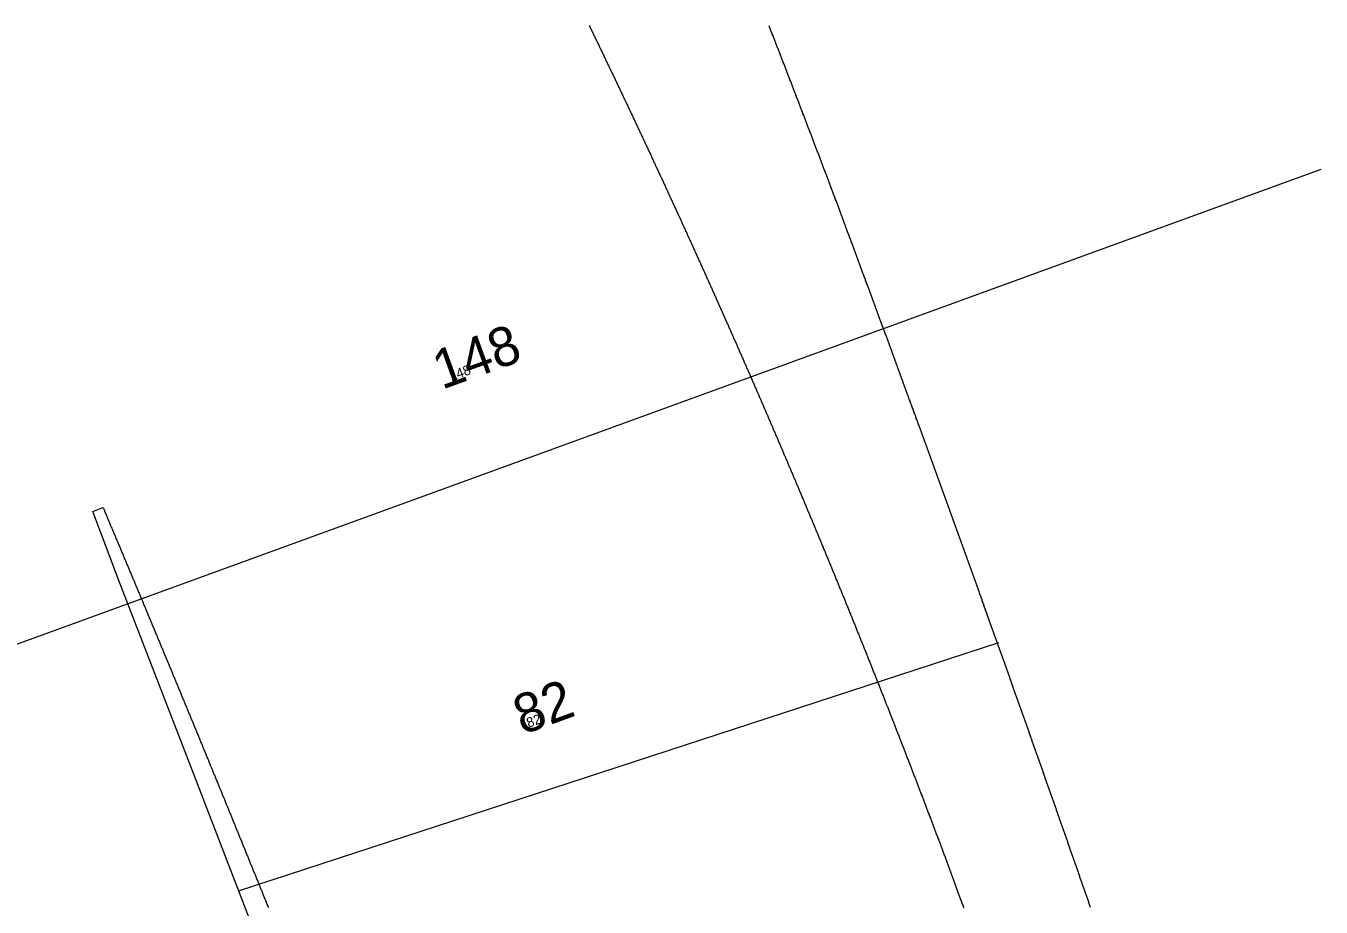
# Model space of a CAD drawing. Extents: x 174934 to 192674, y 648863 to 672607.
# Drawn here: x 180107 to 180239.2, y 661252.5 to 661342.4 of the extents above; entities that cross this region are included whole.
import ezdxf

# ---------------------------------------------------------------- set-up
doc = ezdxf.new("R2010")
doc.units = 0
for name, color, linetype, lineweight in [('dim', 255, 'Continuous', 0), ('pbitul', 14, 'Continuous', 0), ('pgesher', 7, 'Continuous', 0)]:
    doc.layers.add(name, color=color, linetype=linetype, lineweight=lineweight)
doc.layers.add('HEB_ENTITY', color=3, linetype='Continuous')
doc.styles.get("Standard").update_dxf_attribs({"font": 'HEBTXT'})

# ---------------------------------------------------------------- blocks, each defined once
blk = doc.blocks.new('dim', base_point=(179928.9, 662854.99))
at = {"layer": 'dim', "linetype": 'ByBlock'}
blk.add_attdef('NUMBER', (179928.9, 662854.99), '', height=20, dxfattribs=at)
blk = doc.blocks.new('HEB_ENTITY', base_point=(181159.32, 660193.8))
at = {"layer": 'HEB_ENTITY', "linetype": 'ByBlock'}
blk.add_attdef('VAL', (181159.32, 660193.8), '', height=1, dxfattribs=at)
at = {"layer": 'HEB_ENTITY', "linetype": 'ByBlock', "flags": 1}
for tag in ['WIDTH', 'TAG', 'XBASE', 'YBASE', 'PROMPT', 'HEIGHT', 'BLKNAME', 'BLKNUM']:
    blk.add_attdef(tag, (181159.32, 660193.8), '', height=1, dxfattribs=at)

msp = doc.modelspace()

# ---------------------------------------------------------------- linework, layer by layer
at = {"layer": 'dim', "flags": 128}
msp.add_lwpolyline([(180100.38, 661277.27), (180239.16, 661327.78)], dxfattribs=at)
at = {"layer": 'dim', "linetype": 'ByBlock', "flags": 128}
msp.add_lwpolyline([(180128.64, 661254.12), (180206.28, 661279.47)], dxfattribs=at)
at = {"layer": 'pbitul', "flags": 128}
msp.add_lwpolyline([(180132.11, 661245.17), (180123.78, 661266.81), (180116.45, 661285.81), (180113.78, 661292.85), (180114.82, 661293.26), (180114.86, 661293.17), (180114.9, 661293.08), (180114.93, 661292.99), (180114.97, 661292.9), (180115.01, 661292.8), (180115.05, 661292.71), (180115.09, 661292.62), (180115.13, 661292.53), (180115.17, 661292.43), (180115.21, 661292.34), (180115.24, 661292.25), (180115.28, 661292.16), (180115.32, 661292.07), (180115.36, 661291.97), (180115.4, 661291.88), (180115.44, 661291.79), (180115.48, 661291.7), (180115.52, 661291.61), (180115.56, 661291.51), (180115.59, 661291.42), (180115.63, 661291.33), (180115.67, 661291.24), (180115.71, 661291.14), (180115.75, 661291.05), (180115.79, 661290.96), (180115.83, 661290.87), (180115.87, 661290.78), (180115.91, 661290.68), (180115.94, 661290.59), (180115.98, 661290.5), (180116.02, 661290.41), (180116.06, 661290.32), (180116.1, 661290.22), (180116.14, 661290.13), (180116.18, 661290.04), (180116.22, 661289.95), (180116.25, 661289.85), (180116.29, 661289.76), (180116.33, 661289.67), (180116.37, 661289.58), (180116.41, 661289.49), (180116.45, 661289.39), (180116.49, 661289.3), (180116.53, 661289.21), (180116.56, 661289.12), (180116.6, 661289.02), (180116.64, 661288.93), (180116.68, 661288.84), (180116.72, 661288.75), (180116.76, 661288.66), (180116.8, 661288.56), (180116.84, 661288.47), (180116.87, 661288.38), (180116.91, 661288.29), (180116.95, 661288.2), (180116.99, 661288.1), (180117.03, 661288.01), (180117.07, 661287.92), (180117.11, 661287.83), (180117.15, 661287.73), (180117.18, 661287.64), (180117.22, 661287.55), (180117.26, 661287.46), (180117.3, 661287.37), (180117.34, 661287.27), (180117.38, 661287.18), (180117.42, 661287.09), (180117.45, 661287), (180117.49, 661286.9), (180117.53, 661286.81), (180117.57, 661286.72), (180117.61, 661286.63), (180117.65, 661286.54), (180117.69, 661286.44), (180117.73, 661286.35), (180117.76, 661286.26), (180117.8, 661286.17), (180117.84, 661286.07), (180117.88, 661285.98), (180117.92, 661285.89), (180117.96, 661285.8), (180118, 661285.71), (180118.03, 661285.61), (180118.07, 661285.52), (180118.11, 661285.43), (180118.15, 661285.34), (180118.19, 661285.24), (180118.23, 661285.15), (180118.27, 661285.06), (180118.3, 661284.97), (180118.34, 661284.87), (180118.38, 661284.78), (180118.42, 661284.69), (180118.46, 661284.6), (180118.5, 661284.51), (180118.54, 661284.41), (180118.57, 661284.32), (180118.61, 661284.23), (180118.65, 661284.14), (180118.69, 661284.04), (180118.73, 661283.95), (180118.77, 661283.86), (180118.81, 661283.77), (180118.84, 661283.68), (180118.88, 661283.58), (180118.92, 661283.49), (180118.96, 661283.4), (180119, 661283.31), (180119.04, 661283.21), (180119.08, 661283.12), (180119.11, 661283.03), (180119.15, 661282.94), (180119.19, 661282.85), (180119.23, 661282.75), (180119.27, 661282.66), (180119.31, 661282.57), (180119.35, 661282.48), (180119.38, 661282.38), (180119.42, 661282.29), (180119.46, 661282.2), (180119.5, 661282.11), (180119.54, 661282.01), (180119.58, 661281.92), (180119.62, 661281.83), (180119.65, 661281.74), (180119.69, 661281.65), (180119.73, 661281.55), (180119.77, 661281.46), (180119.81, 661281.37), (180119.85, 661281.28), (180119.88, 661281.18), (180119.92, 661281.09), (180119.96, 661281), (180120, 661280.91), (180120.04, 661280.81), (180120.08, 661280.72), (180120.12, 661280.63), (180120.15, 661280.54), (180120.19, 661280.45), (180120.23, 661280.35), (180120.27, 661280.26), (180120.31, 661280.17), (180120.35, 661280.08), (180120.38, 661279.98), (180120.42, 661279.89), (180120.46, 661279.8), (180120.5, 661279.71), (180120.54, 661279.61), (180120.58, 661279.52), (180120.62, 661279.43), (180120.65, 661279.34), (180120.69, 661279.25), (180120.73, 661279.15), (180120.77, 661279.06), (180120.81, 661278.97), (180120.85, 661278.88), (180120.88, 661278.78), (180120.92, 661278.69), (180120.96, 661278.6), (180121, 661278.51), (180121.04, 661278.41), (180121.08, 661278.32), (180121.11, 661278.23), (180121.15, 661278.14), (180121.19, 661278.04), (180121.23, 661277.95), (180121.27, 661277.86), (180121.31, 661277.77), (180121.34, 661277.68), (180121.38, 661277.58), (180121.42, 661277.49), (180121.46, 661277.4), (180121.5, 661277.31), (180121.54, 661277.21), (180121.57, 661277.12), (180121.61, 661277.03), (180121.65, 661276.94), (180121.69, 661276.84), (180121.73, 661276.75), (180121.77, 661276.66), (180121.8, 661276.57), (180121.84, 661276.47), (180121.88, 661276.38), (180121.92, 661276.29), (180121.96, 661276.2), (180122, 661276.11), (180122.03, 661276.01), (180122.07, 661275.92), (180122.11, 661275.83), (180122.15, 661275.74), (180122.19, 661275.64), (180122.23, 661275.55), (180122.26, 661275.46), (180122.3, 661275.37), (180122.34, 661275.27), (180122.38, 661275.18), (180122.42, 661275.09), (180122.46, 661275), (180122.49, 661274.9), (180122.53, 661274.81), (180122.57, 661274.72), (180122.61, 661274.63), (180122.65, 661274.53), (180122.69, 661274.44), (180122.72, 661274.35), (180122.76, 661274.26), (180122.8, 661274.17), (180122.84, 661274.07), (180122.88, 661273.98), (180122.91, 661273.89), (180122.95, 661273.8), (180122.99, 661273.7), (180123.03, 661273.61), (180123.07, 661273.52), (180123.11, 661273.43), (180123.14, 661273.33), (180123.18, 661273.24), (180123.22, 661273.15), (180123.26, 661273.06), (180123.3, 661272.96), (180123.33, 661272.87), (180123.37, 661272.78), (180123.41, 661272.69), (180123.45, 661272.59), (180123.49, 661272.5), (180123.53, 661272.41), (180123.56, 661272.32), (180123.6, 661272.22), (180123.64, 661272.13), (180123.68, 661272.04), (180123.72, 661271.95), (180123.75, 661271.85), (180123.79, 661271.76), (180123.83, 661271.67), (180123.87, 661271.58), (180123.91, 661271.48), (180123.95, 661271.39), (180123.98, 661271.3), (180124.02, 661271.21), (180124.06, 661271.12), (180124.1, 661271.02), (180124.14, 661270.93), (180124.17, 661270.84), (180124.21, 661270.75), (180124.25, 661270.65), (180124.29, 661270.56), (180124.33, 661270.47), (180124.36, 661270.38), (180124.4, 661270.28), (180124.44, 661270.19), (180124.48, 661270.1), (180124.52, 661270.01), (180124.56, 661269.91), (180124.59, 661269.82), (180124.63, 661269.73), (180124.67, 661269.64), (180124.71, 661269.54), (180124.75, 661269.45), (180124.78, 661269.36), (180124.82, 661269.27), (180124.86, 661269.17), (180124.9, 661269.08), (180124.94, 661268.99), (180124.97, 661268.9), (180125.01, 661268.8), (180125.05, 661268.71), (180125.09, 661268.62), (180125.13, 661268.53), (180125.16, 661268.43), (180125.2, 661268.34), (180125.24, 661268.25), (180125.28, 661268.16), (180125.32, 661268.06), (180125.35, 661267.97), (180125.39, 661267.88), (180125.43, 661267.79), (180125.47, 661267.69), (180125.51, 661267.6), (180125.54, 661267.51), (180125.58, 661267.42), (180125.62, 661267.32), (180125.66, 661267.23), (180125.7, 661267.14), (180125.73, 661267.05), (180125.77, 661266.95), (180125.81, 661266.86), (180125.85, 661266.77), (180125.89, 661266.68), (180125.92, 661266.58), (180125.96, 661266.49), (180126, 661266.4), (180126.04, 661266.31), (180126.08, 661266.21), (180126.11, 661266.12), (180126.15, 661266.03), (180126.19, 661265.94), (180126.23, 661265.84), (180126.27, 661265.75), (180126.3, 661265.66), (180126.34, 661265.57), (180126.38, 661265.47), (180126.42, 661265.38), (180126.46, 661265.29), (180126.49, 661265.2), (180126.53, 661265.1), (180126.57, 661265.01), (180126.61, 661264.92), (180126.65, 661264.83), (180126.68, 661264.73), (180126.72, 661264.64), (180126.76, 661264.55), (180126.8, 661264.46), (180126.84, 661264.36), (180126.87, 661264.27), (180126.91, 661264.18), (180126.95, 661264.09), (180126.99, 661263.99), (180127.02, 661263.9), (180127.06, 661263.81), (180127.1, 661263.72), (180127.14, 661263.62), (180127.18, 661263.53), (180127.21, 661263.44), (180127.25, 661263.35), (180127.29, 661263.25), (180127.33, 661263.16), (180127.37, 661263.07), (180127.4, 661262.98), (180127.44, 661262.88), (180127.48, 661262.79), (180127.52, 661262.7), (180127.55, 661262.6), (180127.59, 661262.51), (180127.63, 661262.42), (180127.67, 661262.33), (180127.71, 661262.23), (180127.74, 661262.14), (180127.78, 661262.05), (180127.82, 661261.96), (180127.86, 661261.86), (180127.9, 661261.77), (180127.93, 661261.68), (180127.97, 661261.59), (180128.01, 661261.49), (180128.05, 661261.4), (180128.08, 661261.31), (180128.12, 661261.22), (180128.16, 661261.12), (180128.2, 661261.03), (180128.24, 661260.94), (180128.27, 661260.85), (180128.31, 661260.75), (180128.35, 661260.66), (180128.39, 661260.57), (180128.42, 661260.48), (180128.46, 661260.38), (180128.5, 661260.29), (180128.54, 661260.2), (180128.58, 661260.11), (180128.61, 661260.01), (180128.65, 661259.92), (180128.69, 661259.83), (180128.73, 661259.73), (180128.76, 661259.64), (180128.8, 661259.55), (180128.84, 661259.46), (180128.88, 661259.36), (180128.92, 661259.27), (180128.95, 661259.18), (180128.99, 661259.09), (180129.03, 661258.99), (180129.07, 661258.9), (180129.1, 661258.81), (180129.14, 661258.72), (180129.18, 661258.62), (180129.22, 661258.53), (180129.25, 661258.44), (180129.29, 661258.35), (180129.33, 661258.25), (180129.37, 661258.16), (180129.41, 661258.07), (180129.44, 661257.98), (180129.48, 661257.88), (180129.52, 661257.79), (180129.56, 661257.7), (180129.59, 661257.6), (180129.63, 661257.51), (180129.67, 661257.42), (180129.71, 661257.33), (180129.74, 661257.23), (180129.78, 661257.14), (180129.82, 661257.05), (180129.86, 661256.96), (180129.89, 661256.86), (180129.93, 661256.77), (180129.97, 661256.68), (180130.01, 661256.59), (180130.05, 661256.49), (180130.08, 661256.4), (180130.12, 661256.31), (180130.16, 661256.21), (180130.2, 661256.12), (180130.23, 661256.03), (180130.27, 661255.94), (180130.31, 661255.84), (180130.35, 661255.75), (180130.38, 661255.66), (180130.42, 661255.57), (180130.46, 661255.47), (180130.5, 661255.38), (180130.53, 661255.29), (180130.57, 661255.2), (180130.61, 661255.1), (180130.65, 661255.01), (180130.68, 661254.92), (180130.72, 661254.83), (180130.76, 661254.73), (180130.8, 661254.64), (180130.84, 661254.55), (180130.87, 661254.45), (180130.91, 661254.36), (180130.95, 661254.27), (180130.99, 661254.18), (180131.02, 661254.08), (180131.06, 661253.99), (180131.1, 661253.9), (180131.14, 661253.81), (180131.17, 661253.71), (180131.21, 661253.62), (180131.25, 661253.53), (180131.29, 661253.43), (180131.32, 661253.34), (180131.36, 661253.25), (180131.4, 661253.16), (180131.44, 661253.06), (180131.47, 661252.97), (180131.51, 661252.88), (180131.55, 661252.79), (180131.59, 661252.69), (180131.62, 661252.6), (180131.66, 661252.51), (180131.7, 661252.42)], dxfattribs=at)
at = {"layer": 'pgesher', "flags": 128}
for points in [[(180164.46, 661342.42), (180164.51, 661342.33), (180164.55, 661342.23), (180164.59, 661342.14), (180164.64, 661342.05), (180164.68, 661341.96), (180164.72, 661341.87), (180164.77, 661341.78), (180164.81, 661341.69), (180164.85, 661341.6), (180164.9, 661341.51), (180164.94, 661341.42), (180164.98, 661341.33), (180165.03, 661341.24), (180165.07, 661341.15), (180165.12, 661341.06), (180165.16, 661340.97), (180165.2, 661340.88), (180165.25, 661340.79), (180165.29, 661340.7), (180165.33, 661340.61), (180165.38, 661340.52), (180165.42, 661340.43), (180165.46, 661340.34), (180165.51, 661340.25), (180165.55, 661340.16), (180165.59, 661340.07), (180165.64, 661339.98), (180165.68, 661339.89), (180165.72, 661339.8), (180165.77, 661339.71), (180165.81, 661339.62), (180165.85, 661339.53), (180165.9, 661339.44), (180165.94, 661339.35), (180165.98, 661339.26), (180166.03, 661339.17), (180166.07, 661339.08), (180166.11, 661338.99), (180166.15, 661338.9), (180166.2, 661338.81), (180166.24, 661338.72), (180166.28, 661338.63), (180166.33, 661338.54), (180166.37, 661338.45), (180166.41, 661338.36), (180166.46, 661338.27), (180166.5, 661338.18), (180166.54, 661338.09), (180166.59, 661338), (180166.63, 661337.91), (180166.67, 661337.82), (180166.72, 661337.73), (180166.76, 661337.64), (180166.8, 661337.55), (180166.84, 661337.46), (180166.89, 661337.37), (180166.93, 661337.28), (180166.97, 661337.19), (180167.02, 661337.1), (180167.06, 661337.01), (180167.1, 661336.92), (180167.15, 661336.83), (180167.19, 661336.74), (180167.23, 661336.65), (180167.28, 661336.55), (180167.32, 661336.46), (180167.36, 661336.37), (180167.4, 661336.28), (180167.45, 661336.19), (180167.49, 661336.1), (180167.53, 661336.01), (180167.58, 661335.92), (180167.62, 661335.83), (180167.66, 661335.74), (180167.7, 661335.65), (180167.75, 661335.56), (180167.79, 661335.47), (180167.83, 661335.38), (180167.88, 661335.29), (180167.92, 661335.2), (180167.96, 661335.11), (180168, 661335.02), (180168.05, 661334.93), (180168.09, 661334.84), (180168.13, 661334.75), (180168.18, 661334.66), (180168.22, 661334.57), (180168.26, 661334.48), (180168.3, 661334.39), (180168.35, 661334.3), (180168.39, 661334.21), (180168.43, 661334.12), (180168.47, 661334.02), (180168.52, 661333.93), (180168.56, 661333.84), (180168.6, 661333.75), (180168.65, 661333.66), (180168.69, 661333.57), (180168.73, 661333.48), (180168.77, 661333.39), (180168.82, 661333.3), (180168.86, 661333.21), (180168.9, 661333.12), (180168.94, 661333.03), (180168.99, 661332.94), (180169.03, 661332.85), (180169.07, 661332.76), (180169.11, 661332.67), (180169.16, 661332.58), (180169.2, 661332.49), (180169.24, 661332.4), (180169.28, 661332.31), (180169.33, 661332.22), (180169.37, 661332.13), (180169.41, 661332.03), (180169.45, 661331.94), (180169.5, 661331.85), (180169.54, 661331.76), (180169.58, 661331.67), (180169.62, 661331.58), (180169.67, 661331.49), (180169.71, 661331.4), (180169.75, 661331.31), (180169.79, 661331.22), (180169.84, 661331.13), (180169.88, 661331.04), (180169.92, 661330.95), (180169.96, 661330.86), (180170.01, 661330.77), (180170.05, 661330.68), (180170.09, 661330.59), (180170.13, 661330.5), (180170.18, 661330.4), (180170.22, 661330.31), (180170.26, 661330.22), (180170.3, 661330.13), (180170.35, 661330.04), (180170.39, 661329.95), (180170.43, 661329.86), (180170.47, 661329.77), (180170.51, 661329.68), (180170.56, 661329.59), (180170.6, 661329.5), (180170.64, 661329.41), (180170.68, 661329.32), (180170.73, 661329.23), (180170.77, 661329.14), (180170.81, 661329.05), (180170.85, 661328.95), (180170.89, 661328.86), (180170.94, 661328.77), (180170.98, 661328.68), (180171.02, 661328.59), (180171.06, 661328.5), (180171.11, 661328.41), (180171.15, 661328.32), (180171.19, 661328.23), (180171.23, 661328.14), (180171.27, 661328.05), (180171.32, 661327.96), (180171.36, 661327.87), (180171.4, 661327.78), (180171.44, 661327.69), (180171.48, 661327.59), (180171.53, 661327.5), (180171.57, 661327.41), (180171.61, 661327.32), (180171.65, 661327.23), (180171.7, 661327.14), (180171.74, 661327.05), (180171.78, 661326.96), (180171.82, 661326.87), (180171.86, 661326.78), (180171.91, 661326.69), (180171.95, 661326.6), (180171.99, 661326.51), (180172.03, 661326.41), (180172.07, 661326.32), (180172.11, 661326.23), (180172.16, 661326.14), (180172.2, 661326.05), (180172.24, 661325.96), (180172.28, 661325.87), (180172.32, 661325.78), (180172.37, 661325.69), (180172.41, 661325.6), (180172.45, 661325.51), (180172.49, 661325.42), (180172.53, 661325.33), (180172.58, 661325.23), (180172.62, 661325.14), (180172.66, 661325.05), (180172.7, 661324.96), (180172.74, 661324.87), (180172.78, 661324.78), (180172.83, 661324.69), (180172.87, 661324.6), (180172.91, 661324.51), (180172.95, 661324.42), (180172.99, 661324.33), (180173.04, 661324.24), (180173.08, 661324.14), (180173.12, 661324.05), (180173.16, 661323.96), (180173.2, 661323.87), (180173.24, 661323.78), (180173.29, 661323.69), (180173.33, 661323.6), (180173.37, 661323.51), (180173.41, 661323.42), (180173.45, 661323.33), (180173.49, 661323.24), (180173.54, 661323.14), (180173.58, 661323.05), (180173.62, 661322.96), (180173.66, 661322.87), (180173.7, 661322.78), (180173.74, 661322.69), (180173.79, 661322.6), (180173.83, 661322.51), (180173.87, 661322.42), (180173.91, 661322.33), (180173.95, 661322.23), (180173.99, 661322.14), (180174.03, 661322.05), (180174.08, 661321.96), (180174.12, 661321.87), (180174.16, 661321.78), (180174.2, 661321.69), (180174.24, 661321.6), (180174.28, 661321.51), (180174.32, 661321.42), (180174.37, 661321.33), (180174.41, 661321.23), (180174.45, 661321.14), (180174.49, 661321.05), (180174.53, 661320.96), (180174.57, 661320.87), (180174.61, 661320.78), (180174.66, 661320.69), (180174.7, 661320.6), (180174.74, 661320.51), (180174.78, 661320.41), (180174.82, 661320.32), (180174.86, 661320.23), (180174.9, 661320.14), (180174.95, 661320.05), (180174.99, 661319.96), (180175.03, 661319.87), (180175.07, 661319.78), (180175.11, 661319.69), (180175.15, 661319.6), (180175.19, 661319.5), (180175.23, 661319.41), (180175.28, 661319.32), (180175.32, 661319.23), (180175.36, 661319.14), (180175.4, 661319.05), (180175.44, 661318.96), (180175.48, 661318.87), (180175.52, 661318.78), (180175.56, 661318.68), (180175.61, 661318.59), (180175.65, 661318.5), (180175.69, 661318.41), (180175.73, 661318.32), (180175.77, 661318.23), (180175.81, 661318.14), (180175.85, 661318.05), (180175.89, 661317.95), (180175.93, 661317.86), (180175.98, 661317.77), (180176.02, 661317.68), (180176.06, 661317.59), (180176.1, 661317.5), (180176.14, 661317.41), (180176.18, 661317.32), (180176.22, 661317.23), (180176.26, 661317.13), (180176.3, 661317.04), (180176.35, 661316.95), (180176.39, 661316.86), (180176.43, 661316.77), (180176.47, 661316.68), (180176.51, 661316.59), (180176.55, 661316.5), (180176.59, 661316.4), (180176.63, 661316.31), (180176.67, 661316.22), (180176.71, 661316.13), (180176.75, 661316.04), (180176.8, 661315.95), (180176.84, 661315.86), (180176.88, 661315.77), (180176.92, 661315.67), (180176.96, 661315.58), (180177, 661315.49), (180177.04, 661315.4), (180177.08, 661315.31), (180177.12, 661315.22), (180177.16, 661315.13), (180177.2, 661315.04), (180177.24, 661314.94), (180177.29, 661314.85), (180177.33, 661314.76), (180177.37, 661314.67), (180177.41, 661314.58), (180177.45, 661314.49), (180177.49, 661314.4), (180177.53, 661314.31), (180177.57, 661314.21), (180177.61, 661314.12), (180177.65, 661314.03), (180177.69, 661313.94), (180177.73, 661313.85), (180177.77, 661313.76), (180177.82, 661313.67), (180177.86, 661313.57), (180177.9, 661313.48), (180177.94, 661313.39), (180177.98, 661313.3), (180178.02, 661313.21), (180178.06, 661313.12), (180178.1, 661313.03), (180178.14, 661312.93), (180178.18, 661312.84), (180178.22, 661312.75), (180178.26, 661312.66), (180178.3, 661312.57), (180178.34, 661312.48), (180178.38, 661312.39), (180178.42, 661312.3), (180178.46, 661312.2), (180178.51, 661312.11), (180178.55, 661312.02), (180178.59, 661311.93), (180178.63, 661311.84), (180178.67, 661311.75), (180178.71, 661311.66), (180178.75, 661311.56), (180178.79, 661311.47), (180178.83, 661311.38), (180178.87, 661311.29), (180178.91, 661311.2), (180178.95, 661311.11), (180178.99, 661311.01), (180179.03, 661310.92), (180179.07, 661310.83), (180179.11, 661310.74), (180179.15, 661310.65), (180179.19, 661310.56), (180179.23, 661310.47), (180179.27, 661310.37), (180179.31, 661310.28), (180179.35, 661310.19), (180179.39, 661310.1), (180179.44, 661310.01), (180179.48, 661309.92), (180179.52, 661309.83), (180179.56, 661309.73), (180179.6, 661309.64), (180179.64, 661309.55), (180179.68, 661309.46), (180179.72, 661309.37), (180179.76, 661309.28), (180179.8, 661309.18), (180179.84, 661309.09), (180179.88, 661309), (180179.92, 661308.91), (180179.96, 661308.82), (180180, 661308.73), (180180.04, 661308.64), (180180.08, 661308.54), (180180.12, 661308.45), (180180.16, 661308.36), (180180.2, 661308.27), (180180.24, 661308.18), (180180.28, 661308.09), (180180.32, 661307.99), (180180.36, 661307.9), (180180.4, 661307.81), (180180.44, 661307.72), (180180.48, 661307.63), (180180.52, 661307.54), (180180.56, 661307.44), (180180.6, 661307.35), (180180.64, 661307.26), (180180.68, 661307.17), (180180.72, 661307.08), (180180.76, 661306.99), (180180.8, 661306.89), (180180.84, 661306.8), (180180.88, 661306.71), (180180.92, 661306.62), (180180.96, 661306.53), (180181, 661306.44), (180181.04, 661306.34), (180181.08, 661306.25), (180181.09, 661306.23), (180181.13, 661306.13), (180181.17, 661306.04), (180181.21, 661305.95), (180181.25, 661305.86), (180181.29, 661305.77), (180181.33, 661305.68), (180181.37, 661305.58), (180181.41, 661305.49), (180181.45, 661305.4), (180181.49, 661305.31), (180181.53, 661305.22), (180181.57, 661305.13), (180181.61, 661305.03), (180181.65, 661304.94), (180181.69, 661304.85), (180181.73, 661304.76), (180181.77, 661304.67), (180181.81, 661304.58), (180181.85, 661304.48), (180181.89, 661304.39), (180181.93, 661304.3), (180181.97, 661304.21), (180182.01, 661304.12), (180182.05, 661304.02), (180182.09, 661303.93), (180182.13, 661303.84), (180182.17, 661303.75), (180182.21, 661303.66), (180182.25, 661303.57), (180182.29, 661303.47), (180182.32, 661303.38), (180182.36, 661303.29), (180182.4, 661303.2), (180182.44, 661303.11), (180182.48, 661303.01), (180182.52, 661302.92), (180182.56, 661302.83), (180182.6, 661302.74), (180182.64, 661302.65), (180182.68, 661302.56), (180182.72, 661302.46), (180182.76, 661302.37), (180182.8, 661302.28), (180182.84, 661302.19), (180182.88, 661302.1), (180182.92, 661302), (180182.96, 661301.91), (180183, 661301.82), (180183.04, 661301.73), (180183.08, 661301.64), (180183.12, 661301.55), (180183.16, 661301.45), (180183.19, 661301.36), (180183.23, 661301.27), (180183.27, 661301.18), (180183.31, 661301.09), (180183.35, 661300.99), (180183.39, 661300.9), (180183.43, 661300.81), (180183.47, 661300.72), (180183.51, 661300.63), (180183.55, 661300.53), (180183.59, 661300.44), (180183.63, 661300.35), (180183.67, 661300.26), (180183.71, 661300.17), (180183.75, 661300.07), (180183.79, 661299.98), (180183.82, 661299.89), (180183.86, 661299.8), (180183.9, 661299.71), (180183.94, 661299.61), (180183.98, 661299.52), (180184.02, 661299.43), (180184.06, 661299.34), (180184.1, 661299.25), (180184.14, 661299.15), (180184.18, 661299.06), (180184.22, 661298.97), (180184.26, 661298.88), (180184.3, 661298.79), (180184.33, 661298.69), (180184.37, 661298.6), (180184.41, 661298.51), (180184.45, 661298.42), (180184.49, 661298.33), (180184.53, 661298.23), (180184.57, 661298.14), (180184.61, 661298.05), (180184.65, 661297.96), (180184.69, 661297.87), (180184.73, 661297.77), (180184.77, 661297.68), (180184.8, 661297.59), (180184.84, 661297.5), (180184.88, 661297.41), (180184.92, 661297.31), (180184.96, 661297.22), (180185, 661297.13), (180185.04, 661297.04), (180185.08, 661296.95), (180185.12, 661296.85), (180185.16, 661296.76), (180185.19, 661296.67), (180185.23, 661296.58), (180185.27, 661296.49), (180185.31, 661296.39), (180185.35, 661296.3), (180185.39, 661296.21), (180185.43, 661296.12), (180185.47, 661296.02), (180185.51, 661295.93), (180185.54, 661295.84), (180185.58, 661295.75), (180185.62, 661295.66), (180185.66, 661295.56), (180185.7, 661295.47), (180185.74, 661295.38), (180185.78, 661295.29), (180185.82, 661295.2), (180185.86, 661295.1), (180185.89, 661295.01), (180185.93, 661294.92), (180185.97, 661294.83), (180186.01, 661294.73), (180186.05, 661294.64), (180186.09, 661294.55), (180186.13, 661294.46), (180186.17, 661294.37), (180186.2, 661294.27), (180186.24, 661294.18), (180186.28, 661294.09), (180186.32, 661294), (180186.36, 661293.91), (180186.4, 661293.81), (180186.44, 661293.72), (180186.48, 661293.63), (180186.51, 661293.54), (180186.55, 661293.44), (180186.59, 661293.35), (180186.63, 661293.26), (180186.67, 661293.17), (180186.71, 661293.08), (180186.75, 661292.98), (180186.78, 661292.89), (180186.82, 661292.8), (180186.86, 661292.71), (180186.9, 661292.61), (180186.94, 661292.52), (180186.98, 661292.43), (180187.02, 661292.34), (180187.05, 661292.24), (180187.09, 661292.15), (180187.13, 661292.06), (180187.17, 661291.97), (180187.21, 661291.88), (180187.25, 661291.78), (180187.29, 661291.69), (180187.32, 661291.6), (180187.36, 661291.51), (180187.4, 661291.41), (180187.44, 661291.32), (180187.48, 661291.23), (180187.52, 661291.14), (180187.55, 661291.04), (180187.59, 661290.95), (180187.63, 661290.86), (180187.67, 661290.77), (180187.71, 661290.68), (180187.75, 661290.58), (180187.78, 661290.49), (180187.82, 661290.4), (180187.86, 661290.31), (180187.9, 661290.21), (180187.94, 661290.12), (180187.98, 661290.03), (180188.01, 661289.94), (180188.05, 661289.84), (180188.09, 661289.75), (180188.13, 661289.66), (180188.17, 661289.57), (180188.21, 661289.47), (180188.24, 661289.38), (180188.28, 661289.29), (180188.32, 661289.2), (180188.34, 661289.15), (180188.38, 661289.06), (180188.42, 661288.96), (180188.46, 661288.87), (180188.49, 661288.78), (180188.53, 661288.69), (180188.57, 661288.59), (180188.61, 661288.5), (180188.65, 661288.41), (180188.68, 661288.32), (180188.72, 661288.22), (180188.76, 661288.13), (180188.8, 661288.04), (180188.84, 661287.95), (180188.87, 661287.85), (180188.91, 661287.76), (180188.95, 661287.67), (180188.99, 661287.58), (180189.03, 661287.48), (180189.07, 661287.39), (180189.1, 661287.3), (180189.14, 661287.21), (180189.18, 661287.11), (180189.22, 661287.02), (180189.26, 661286.93), (180189.29, 661286.84), (180189.33, 661286.74), (180189.37, 661286.65), (180189.41, 661286.56), (180189.45, 661286.47), (180189.48, 661286.37), (180189.52, 661286.28), (180189.56, 661286.19), (180189.6, 661286.1), (180189.63, 661286), (180189.67, 661285.91), (180189.71, 661285.82), (180189.75, 661285.73), (180189.79, 661285.63), (180189.82, 661285.54), (180189.86, 661285.45), (180189.9, 661285.36), (180189.94, 661285.26), (180189.98, 661285.17), (180190.01, 661285.08), (180190.05, 661284.99), (180190.09, 661284.89), (180190.13, 661284.8), (180190.16, 661284.71), (180190.2, 661284.62), (180190.24, 661284.52), (180190.28, 661284.43), (180190.32, 661284.34), (180190.35, 661284.25), (180190.39, 661284.15), (180190.43, 661284.06), (180190.47, 661283.97), (180190.5, 661283.88), (180190.54, 661283.78), (180190.58, 661283.69), (180190.62, 661283.6), (180190.65, 661283.5), (180190.69, 661283.41), (180190.73, 661283.32), (180190.77, 661283.23), (180190.81, 661283.13), (180190.84, 661283.04), (180190.88, 661282.95), (180190.92, 661282.86), (180190.96, 661282.76), (180190.99, 661282.67), (180191.03, 661282.58), (180191.07, 661282.49), (180191.11, 661282.39), (180191.14, 661282.3), (180191.18, 661282.21), (180191.22, 661282.11), (180191.26, 661282.02), (180191.29, 661281.93), (180191.33, 661281.84), (180191.37, 661281.74), (180191.41, 661281.65), (180191.44, 661281.56), (180191.48, 661281.47), (180191.52, 661281.37), (180191.56, 661281.28), (180191.59, 661281.19), (180191.63, 661281.09), (180191.67, 661281), (180191.71, 661280.91), (180191.74, 661280.82), (180191.78, 661280.72), (180191.82, 661280.63), (180191.85, 661280.54), (180191.89, 661280.45), (180191.93, 661280.35), (180191.97, 661280.26), (180192, 661280.17), (180192.04, 661280.07), (180192.08, 661279.98), (180192.12, 661279.89), (180192.15, 661279.8), (180192.19, 661279.7), (180192.23, 661279.61), (180192.26, 661279.52), (180192.3, 661279.42), (180192.34, 661279.33), (180192.38, 661279.24), (180192.41, 661279.15), (180192.45, 661279.05), (180192.49, 661278.96), (180192.53, 661278.87), (180192.56, 661278.78), (180192.6, 661278.68), (180192.64, 661278.59), (180192.67, 661278.5), (180192.71, 661278.4), (180192.75, 661278.31), (180192.79, 661278.22), (180192.82, 661278.13), (180192.86, 661278.03), (180192.9, 661277.94), (180192.93, 661277.85), (180192.97, 661277.75), (180193.01, 661277.66), (180193.05, 661277.57), (180193.08, 661277.47), (180193.12, 661277.38), (180193.16, 661277.29), (180193.19, 661277.2), (180193.23, 661277.1), (180193.27, 661277.01), (180193.3, 661276.92), (180193.34, 661276.82), (180193.38, 661276.73), (180193.42, 661276.64), (180193.45, 661276.55), (180193.49, 661276.45), (180193.53, 661276.36), (180193.56, 661276.27), (180193.6, 661276.17), (180193.64, 661276.08), (180193.67, 661275.99), (180193.71, 661275.9), (180193.75, 661275.8), (180193.78, 661275.71), (180193.82, 661275.62), (180193.86, 661275.52), (180193.89, 661275.43), (180193.93, 661275.34), (180193.97, 661275.24), (180194.01, 661275.15), (180194.04, 661275.06), (180194.08, 661274.97), (180194.12, 661274.87), (180194.15, 661274.78), (180194.19, 661274.69), (180194.23, 661274.59), (180194.26, 661274.5), (180194.3, 661274.41), (180194.34, 661274.31), (180194.37, 661274.22), (180194.41, 661274.13), (180194.45, 661274.04), (180194.48, 661273.94), (180194.52, 661273.85), (180194.56, 661273.76), (180194.59, 661273.66), (180194.63, 661273.57), (180194.67, 661273.48), (180194.7, 661273.38), (180194.74, 661273.29), (180194.78, 661273.2), (180194.81, 661273.11), (180194.85, 661273.01), (180194.89, 661272.92), (180194.92, 661272.83), (180194.96, 661272.73), (180195, 661272.64), (180195.03, 661272.55), (180195.07, 661272.45), (180195.11, 661272.36), (180195.14, 661272.27), (180195.18, 661272.17), (180195.21, 661272.08), (180195.25, 661271.99), (180195.29, 661271.9), (180195.32, 661271.8), (180195.36, 661271.71), (180195.4, 661271.62), (180195.43, 661271.52), (180195.47, 661271.43), (180195.51, 661271.34), (180195.54, 661271.24), (180195.58, 661271.15), (180195.62, 661271.06), (180195.65, 661270.96), (180195.69, 661270.87), (180195.73, 661270.78), (180195.76, 661270.68), (180195.8, 661270.59), (180195.83, 661270.5), (180195.87, 661270.4), (180195.91, 661270.31), (180195.94, 661270.22), (180195.98, 661270.13), (180196.02, 661270.03), (180196.05, 661269.94), (180196.09, 661269.85), (180196.12, 661269.75), (180196.16, 661269.66), (180196.2, 661269.57), (180196.23, 661269.47), (180196.27, 661269.38), (180196.31, 661269.29), (180196.34, 661269.19), (180196.38, 661269.1), (180196.41, 661269.01), (180196.45, 661268.91), (180196.49, 661268.82), (180196.52, 661268.73), (180196.56, 661268.63), (180196.6, 661268.54), (180196.63, 661268.45), (180196.67, 661268.35), (180196.7, 661268.26), (180196.74, 661268.17), (180196.78, 661268.07), (180196.81, 661267.98), (180196.85, 661267.89), (180196.88, 661267.79), (180196.92, 661267.7), (180196.96, 661267.61), (180196.99, 661267.52), (180197.03, 661267.42), (180197.06, 661267.33), (180197.1, 661267.24), (180197.14, 661267.14), (180197.17, 661267.05), (180197.21, 661266.96), (180197.24, 661266.86), (180197.28, 661266.77), (180197.32, 661266.68), (180197.35, 661266.58), (180197.39, 661266.49), (180197.42, 661266.4), (180197.46, 661266.3), (180197.5, 661266.21), (180197.53, 661266.12), (180197.57, 661266.02), (180197.6, 661265.93), (180197.64, 661265.84), (180197.68, 661265.74), (180197.71, 661265.65), (180197.75, 661265.56), (180197.78, 661265.46), (180197.82, 661265.37), (180197.85, 661265.28), (180197.89, 661265.18), (180197.93, 661265.09), (180197.96, 661265), (180198, 661264.9), (180198.03, 661264.81), (180198.07, 661264.72), (180198.11, 661264.62), (180198.14, 661264.53), (180198.18, 661264.43), (180198.21, 661264.34), (180198.25, 661264.25), (180198.28, 661264.15), (180198.32, 661264.06), (180198.36, 661263.97), (180198.39, 661263.87), (180198.43, 661263.78), (180198.46, 661263.69), (180198.5, 661263.59), (180198.53, 661263.5), (180198.57, 661263.41), (180198.6, 661263.31), (180198.64, 661263.22), (180198.68, 661263.13), (180198.71, 661263.03), (180198.75, 661262.94), (180198.78, 661262.85), (180198.82, 661262.75), (180198.85, 661262.66), (180198.89, 661262.57), (180198.93, 661262.47), (180198.96, 661262.38), (180199, 661262.29), (180199.03, 661262.19), (180199.07, 661262.1), (180199.1, 661262.01), (180199.14, 661261.91), (180199.17, 661261.82), (180199.21, 661261.72), (180199.24, 661261.63), (180199.28, 661261.54), (180199.32, 661261.44), (180199.35, 661261.35), (180199.39, 661261.26), (180199.42, 661261.16), (180199.46, 661261.07), (180199.49, 661260.98), (180199.53, 661260.88), (180199.56, 661260.79), (180199.6, 661260.7), (180199.63, 661260.6), (180199.67, 661260.51), (180199.7, 661260.42), (180199.74, 661260.32), (180199.78, 661260.23), (180199.81, 661260.13), (180199.85, 661260.04), (180199.88, 661259.95), (180199.92, 661259.85), (180199.95, 661259.76), (180199.99, 661259.67), (180200.02, 661259.57), (180200.06, 661259.48), (180200.09, 661259.39), (180200.13, 661259.29), (180200.16, 661259.2), (180200.2, 661259.11), (180200.23, 661259.01), (180200.27, 661258.92), (180200.3, 661258.82), (180200.34, 661258.73), (180200.37, 661258.64), (180200.41, 661258.54), (180200.44, 661258.45), (180200.48, 661258.36), (180200.51, 661258.26), (180200.55, 661258.17), (180200.58, 661258.08), (180200.62, 661257.98), (180200.66, 661257.89), (180200.67, 661257.84), (180200.71, 661257.74), (180200.74, 661257.65), (180200.78, 661257.56), (180200.81, 661257.46), (180200.85, 661257.37), (180200.88, 661257.28), (180200.92, 661257.18), (180200.95, 661257.09), (180200.99, 661256.99), (180201.02, 661256.9), (180201.05, 661256.81), (180201.09, 661256.71), (180201.12, 661256.62), (180201.16, 661256.53), (180201.19, 661256.43), (180201.23, 661256.34), (180201.26, 661256.24), (180201.3, 661256.15), (180201.33, 661256.06), (180201.37, 661255.96), (180201.4, 661255.87), (180201.44, 661255.77), (180201.47, 661255.68), (180201.5, 661255.59), (180201.54, 661255.49), (180201.57, 661255.4), (180201.61, 661255.31), (180201.64, 661255.21), (180201.68, 661255.12), (180201.71, 661255.02), (180201.75, 661254.93), (180201.78, 661254.84), (180201.82, 661254.74), (180201.85, 661254.65), (180201.88, 661254.55), (180201.92, 661254.46), (180201.95, 661254.37), (180201.99, 661254.27), (180202.02, 661254.18), (180202.06, 661254.09), (180202.09, 661253.99), (180202.13, 661253.9), (180202.16, 661253.8), (180202.19, 661253.71), (180202.23, 661253.62), (180202.26, 661253.52), (180202.3, 661253.43), (180202.33, 661253.33), (180202.37, 661253.24), (180202.4, 661253.15), (180202.44, 661253.05), (180202.47, 661252.96), (180202.5, 661252.86), (180202.54, 661252.77), (180202.57, 661252.68), (180202.61, 661252.58), (180202.64, 661252.49), (180202.68, 661252.4)], [(180215.64, 661252.41), (180215.6, 661252.51), (180215.57, 661252.6), (180215.54, 661252.69), (180215.5, 661252.79), (180215.47, 661252.88), (180215.44, 661252.98), (180215.41, 661253.07), (180215.37, 661253.17), (180215.34, 661253.26), (180215.31, 661253.36), (180215.27, 661253.45), (180215.24, 661253.54), (180215.21, 661253.64), (180215.18, 661253.73), (180215.14, 661253.83), (180215.11, 661253.92), (180215.08, 661254.02), (180215.04, 661254.11), (180215.01, 661254.21), (180214.98, 661254.3), (180214.95, 661254.39), (180214.91, 661254.49), (180214.88, 661254.58), (180214.85, 661254.68), (180214.81, 661254.77), (180214.78, 661254.87), (180214.75, 661254.96), (180214.72, 661255.06), (180214.68, 661255.15), (180214.65, 661255.24), (180214.62, 661255.34), (180214.58, 661255.43), (180214.55, 661255.53), (180214.52, 661255.62), (180214.49, 661255.72), (180214.45, 661255.81), (180214.42, 661255.91), (180214.39, 661256), (180214.35, 661256.09), (180214.32, 661256.19), (180214.29, 661256.28), (180214.25, 661256.38), (180214.22, 661256.47), (180214.19, 661256.57), (180214.16, 661256.66), (180214.12, 661256.76), (180214.09, 661256.85), (180214.06, 661256.94), (180214.02, 661257.04), (180213.99, 661257.13), (180213.96, 661257.23), (180213.93, 661257.32), (180213.89, 661257.42), (180213.86, 661257.51), (180213.83, 661257.61), (180213.79, 661257.7), (180213.76, 661257.79), (180213.73, 661257.89), (180213.69, 661257.98), (180213.66, 661258.08), (180213.63, 661258.17), (180213.6, 661258.27), (180213.56, 661258.36), (180213.53, 661258.45), (180213.5, 661258.55), (180213.46, 661258.64), (180213.43, 661258.74), (180213.4, 661258.83), (180213.36, 661258.93), (180213.33, 661259.02), (180213.3, 661259.12), (180213.26, 661259.21), (180213.23, 661259.3), (180213.2, 661259.4), (180213.17, 661259.49), (180213.13, 661259.59), (180213.1, 661259.68), (180213.07, 661259.78), (180213.03, 661259.87), (180213, 661259.96), (180212.97, 661260.06), (180212.93, 661260.15), (180212.9, 661260.25), (180212.87, 661260.34), (180212.84, 661260.44), (180212.8, 661260.53), (180212.77, 661260.63), (180212.74, 661260.72), (180212.7, 661260.81), (180212.67, 661260.91), (180212.64, 661261), (180212.6, 661261.1), (180212.57, 661261.19), (180212.54, 661261.29), (180212.5, 661261.38), (180212.47, 661261.47), (180212.44, 661261.57), (180212.41, 661261.66), (180212.37, 661261.76), (180212.34, 661261.85), (180212.31, 661261.95), (180212.27, 661262.04), (180212.24, 661262.14), (180212.21, 661262.23), (180212.17, 661262.32), (180212.14, 661262.42), (180212.11, 661262.51), (180212.07, 661262.61), (180212.04, 661262.7), (180212.01, 661262.8), (180211.97, 661262.89), (180211.94, 661262.98), (180211.91, 661263.08), (180211.88, 661263.17), (180211.84, 661263.27), (180211.81, 661263.36), (180211.78, 661263.46), (180211.74, 661263.55), (180211.71, 661263.64), (180211.68, 661263.74), (180211.64, 661263.83), (180211.61, 661263.93), (180211.58, 661264.02), (180211.54, 661264.12), (180211.51, 661264.21), (180211.48, 661264.31), (180211.44, 661264.4), (180211.41, 661264.49), (180211.38, 661264.59), (180211.34, 661264.68), (180211.31, 661264.78), (180211.28, 661264.87), (180211.25, 661264.97), (180211.21, 661265.06), (180211.18, 661265.15), (180211.15, 661265.25), (180211.11, 661265.34), (180211.08, 661265.44), (180211.05, 661265.53), (180211.01, 661265.63), (180210.98, 661265.72), (180210.95, 661265.81), (180210.91, 661265.91), (180210.88, 661266), (180210.85, 661266.1), (180210.81, 661266.19), (180210.78, 661266.29), (180210.75, 661266.38), (180210.71, 661266.47), (180210.68, 661266.57), (180210.65, 661266.66), (180210.61, 661266.76), (180210.58, 661266.85), (180210.55, 661266.95), (180210.51, 661267.04), (180210.48, 661267.13), (180210.45, 661267.23), (180210.41, 661267.32), (180210.38, 661267.42), (180210.35, 661267.51), (180210.31, 661267.61), (180210.28, 661267.7), (180210.25, 661267.8), (180210.21, 661267.89), (180210.18, 661267.98), (180210.15, 661268.08), (180210.11, 661268.17), (180210.08, 661268.27), (180210.05, 661268.36), (180210.01, 661268.46), (180209.98, 661268.55), (180209.95, 661268.64), (180209.92, 661268.74), (180209.88, 661268.83), (180209.85, 661268.93), (180209.82, 661269.02), (180209.78, 661269.12), (180209.75, 661269.21), (180209.72, 661269.3), (180209.68, 661269.4), (180209.65, 661269.49), (180209.62, 661269.59), (180209.58, 661269.68), (180209.55, 661269.78), (180209.52, 661269.87), (180209.48, 661269.96), (180209.45, 661270.06), (180209.42, 661270.15), (180209.38, 661270.25), (180209.35, 661270.34), (180209.32, 661270.44), (180209.28, 661270.53), (180209.25, 661270.62), (180209.22, 661270.72), (180209.18, 661270.81), (180209.15, 661270.91), (180209.11, 661271), (180209.08, 661271.09), (180209.05, 661271.19), (180209.01, 661271.28), (180208.98, 661271.38), (180208.95, 661271.47), (180208.91, 661271.57), (180208.88, 661271.66), (180208.85, 661271.75), (180208.81, 661271.85), (180208.78, 661271.94), (180208.75, 661272.04), (180208.71, 661272.13), (180208.68, 661272.23), (180208.65, 661272.32), (180208.61, 661272.41), (180208.58, 661272.51), (180208.55, 661272.6), (180208.51, 661272.7), (180208.48, 661272.79), (180208.45, 661272.89), (180208.41, 661272.98), (180208.38, 661273.07), (180208.35, 661273.17), (180208.31, 661273.26), (180208.28, 661273.36), (180208.25, 661273.45), (180208.21, 661273.55), (180208.18, 661273.64), (180208.15, 661273.73), (180208.11, 661273.83), (180208.08, 661273.92), (180208.05, 661274.02), (180208.01, 661274.11), (180207.98, 661274.21), (180207.95, 661274.3), (180207.91, 661274.39), (180207.88, 661274.49), (180207.84, 661274.58), (180207.81, 661274.68), (180207.78, 661274.77), (180207.74, 661274.86), (180207.71, 661274.96), (180207.68, 661275.05), (180207.64, 661275.15), (180207.61, 661275.24), (180207.58, 661275.34), (180207.54, 661275.43), (180207.51, 661275.52), (180207.48, 661275.62), (180207.44, 661275.71), (180207.41, 661275.81), (180207.38, 661275.9), (180207.34, 661276), (180207.31, 661276.09), (180207.28, 661276.18), (180207.24, 661276.28), (180207.21, 661276.37), (180207.17, 661276.47), (180207.14, 661276.56), (180207.11, 661276.65), (180207.07, 661276.75), (180207.04, 661276.84), (180207.01, 661276.94), (180206.97, 661277.03), (180206.94, 661277.13), (180206.91, 661277.22), (180206.87, 661277.31), (180206.84, 661277.41), (180206.81, 661277.5), (180206.77, 661277.6), (180206.74, 661277.69), (180206.7, 661277.79), (180206.67, 661277.88), (180206.64, 661277.97), (180206.6, 661278.07), (180206.57, 661278.16), (180206.54, 661278.26), (180206.5, 661278.35), (180206.47, 661278.44), (180206.44, 661278.54), (180206.4, 661278.63), (180206.37, 661278.73), (180206.34, 661278.82), (180206.3, 661278.92), (180206.27, 661279.01), (180206.23, 661279.1), (180206.2, 661279.2), (180206.17, 661279.29), (180206.13, 661279.39), (180206.1, 661279.48), (180206.07, 661279.57), (180206.03, 661279.67), (180206, 661279.76), (180205.97, 661279.86), (180205.93, 661279.95), (180205.9, 661280.05), (180205.86, 661280.14), (180205.83, 661280.23), (180205.8, 661280.33), (180205.76, 661280.42), (180205.73, 661280.52), (180205.7, 661280.61), (180205.66, 661280.71), (180205.63, 661280.8), (180205.6, 661280.89), (180205.56, 661280.99), (180205.53, 661281.08), (180205.49, 661281.18), (180205.46, 661281.27), (180205.43, 661281.36), (180205.39, 661281.46), (180205.36, 661281.55), (180205.33, 661281.65), (180205.29, 661281.74), (180205.26, 661281.83), (180205.23, 661281.93), (180205.19, 661282.02), (180205.16, 661282.12), (180205.12, 661282.21), (180205.09, 661282.31), (180205.06, 661282.4), (180205.02, 661282.49), (180204.99, 661282.59), (180204.96, 661282.68), (180204.92, 661282.78), (180204.89, 661282.87), (180204.85, 661282.96), (180204.82, 661283.06), (180204.79, 661283.15), (180204.75, 661283.25), (180204.72, 661283.34), (180204.69, 661283.44), (180204.65, 661283.53), (180204.62, 661283.62), (180204.58, 661283.72), (180204.55, 661283.81), (180204.52, 661283.91), (180204.48, 661284), (180204.45, 661284.09), (180204.42, 661284.19), (180204.38, 661284.28), (180204.35, 661284.38), (180204.31, 661284.47), (180204.28, 661284.56), (180204.25, 661284.66), (180204.21, 661284.75), (180204.18, 661284.85), (180204.15, 661284.94), (180204.11, 661285.04), (180204.08, 661285.13), (180204.04, 661285.22), (180204.01, 661285.32), (180203.98, 661285.41), (180203.94, 661285.51), (180203.91, 661285.6), (180203.88, 661285.69), (180203.84, 661285.79), (180203.81, 661285.88), (180203.77, 661285.98), (180203.74, 661286.07), (180203.71, 661286.16), (180203.67, 661286.26), (180203.64, 661286.35), (180203.6, 661286.45), (180203.57, 661286.54), (180203.54, 661286.64), (180203.5, 661286.73), (180203.47, 661286.82), (180203.44, 661286.92), (180203.4, 661287.01), (180203.37, 661287.11), (180203.33, 661287.2), (180203.3, 661287.29), (180203.27, 661287.39), (180203.23, 661287.48), (180203.2, 661287.58), (180203.16, 661287.67), (180203.13, 661287.76), (180203.1, 661287.86), (180203.06, 661287.95), (180203.03, 661288.05), (180203, 661288.14), (180202.96, 661288.24), (180202.93, 661288.33), (180202.89, 661288.42), (180202.86, 661288.52), (180202.83, 661288.61), (180202.79, 661288.71), (180202.76, 661288.8), (180202.72, 661288.89), (180202.69, 661288.99), (180202.66, 661289.08), (180202.62, 661289.18), (180202.59, 661289.27), (180202.55, 661289.36), (180202.52, 661289.46), (180202.49, 661289.55), (180202.45, 661289.65), (180202.42, 661289.74), (180202.39, 661289.83), (180202.35, 661289.93), (180202.32, 661290.02), (180202.28, 661290.12), (180202.25, 661290.21), (180202.22, 661290.3), (180202.18, 661290.4), (180202.15, 661290.49), (180202.11, 661290.59), (180202.08, 661290.68), (180202.05, 661290.78), (180202.01, 661290.87), (180201.98, 661290.96), (180201.94, 661291.06), (180201.91, 661291.15), (180201.88, 661291.25), (180201.84, 661291.34), (180201.81, 661291.43), (180201.77, 661291.53), (180201.74, 661291.62), (180201.71, 661291.72), (180201.67, 661291.81), (180201.64, 661291.9), (180201.6, 661292), (180201.57, 661292.09), (180201.54, 661292.19), (180201.5, 661292.28), (180201.47, 661292.37), (180201.43, 661292.47), (180201.4, 661292.56), (180201.37, 661292.66), (180201.33, 661292.75), (180201.3, 661292.84), (180201.26, 661292.94), (180201.23, 661293.03), (180201.2, 661293.13), (180201.16, 661293.22), (180201.13, 661293.31), (180201.09, 661293.41), (180201.06, 661293.5), (180201.03, 661293.6), (180200.99, 661293.69), (180200.96, 661293.78), (180200.92, 661293.88), (180200.89, 661293.97), (180200.86, 661294.07), (180200.82, 661294.16), (180200.79, 661294.25), (180200.75, 661294.35), (180200.72, 661294.44), (180200.69, 661294.54), (180200.65, 661294.63), (180200.62, 661294.72), (180200.58, 661294.82), (180200.55, 661294.91), (180200.52, 661295.01), (180200.48, 661295.1), (180200.45, 661295.19), (180200.41, 661295.29), (180200.38, 661295.38), (180200.34, 661295.48), (180200.31, 661295.57), (180200.28, 661295.66), (180200.24, 661295.76), (180200.21, 661295.85), (180200.17, 661295.95), (180200.14, 661296.04), (180200.11, 661296.13), (180200.07, 661296.23), (180200.04, 661296.32), (180200, 661296.42), (180199.97, 661296.51), (180199.94, 661296.6), (180199.9, 661296.7), (180199.87, 661296.79), (180199.83, 661296.89), (180199.8, 661296.98), (180199.76, 661297.07), (180199.73, 661297.17), (180199.7, 661297.26), (180199.66, 661297.36), (180199.63, 661297.45), (180199.59, 661297.54), (180199.56, 661297.64), (180199.53, 661297.73), (180199.49, 661297.83), (180199.46, 661297.92), (180199.42, 661298.01), (180199.39, 661298.11), (180199.36, 661298.2), (180199.32, 661298.3), (180199.29, 661298.39), (180199.25, 661298.48), (180199.22, 661298.58), (180199.18, 661298.67), (180199.15, 661298.77), (180199.12, 661298.86), (180199.08, 661298.95), (180199.05, 661299.05), (180199.01, 661299.14), (180198.98, 661299.24), (180198.94, 661299.33), (180198.91, 661299.42), (180198.88, 661299.52), (180198.84, 661299.61), (180198.81, 661299.71), (180198.77, 661299.8), (180198.74, 661299.89), (180198.71, 661299.99), (180198.67, 661300.08), (180198.64, 661300.18), (180198.6, 661300.27), (180198.57, 661300.36), (180198.53, 661300.46), (180198.5, 661300.55), (180198.47, 661300.65), (180198.43, 661300.74), (180198.4, 661300.83), (180198.36, 661300.93), (180198.33, 661301.02), (180198.29, 661301.12), (180198.26, 661301.21), (180198.23, 661301.3), (180198.19, 661301.4), (180198.16, 661301.49), (180198.12, 661301.59), (180198.09, 661301.68), (180198.05, 661301.77), (180198.02, 661301.87), (180197.99, 661301.96), (180197.95, 661302.06), (180197.92, 661302.15), (180197.88, 661302.24), (180197.85, 661302.34), (180197.81, 661302.43), (180197.78, 661302.52), (180197.75, 661302.62), (180197.71, 661302.71), (180197.68, 661302.81), (180197.64, 661302.9), (180197.61, 661302.99), (180197.57, 661303.09), (180197.54, 661303.18), (180197.51, 661303.28), (180197.47, 661303.37), (180197.44, 661303.46), (180197.4, 661303.56), (180197.37, 661303.65), (180197.33, 661303.75), (180197.3, 661303.84), (180197.27, 661303.93), (180197.23, 661304.03), (180197.2, 661304.12), (180197.16, 661304.22), (180197.13, 661304.31), (180197.09, 661304.4), (180197.06, 661304.5), (180197.03, 661304.59), (180196.99, 661304.69), (180196.96, 661304.78), (180196.92, 661304.87), (180196.89, 661304.97), (180196.85, 661305.06), (180196.82, 661305.15), (180196.78, 661305.25), (180196.75, 661305.34), (180196.72, 661305.44), (180196.68, 661305.53), (180196.65, 661305.62), (180196.61, 661305.72), (180196.58, 661305.81), (180196.54, 661305.91), (180196.51, 661306), (180196.48, 661306.09), (180196.44, 661306.19), (180196.41, 661306.28), (180196.37, 661306.38), (180196.34, 661306.47), (180196.3, 661306.56), (180196.27, 661306.66), (180196.23, 661306.75), (180196.2, 661306.84), (180196.17, 661306.94), (180196.13, 661307.03), (180196.1, 661307.13), (180196.06, 661307.22), (180196.03, 661307.31), (180195.99, 661307.41), (180195.96, 661307.5), (180195.92, 661307.6), (180195.89, 661307.69), (180195.86, 661307.78), (180195.82, 661307.88), (180195.79, 661307.97), (180195.75, 661308.07), (180195.72, 661308.16), (180195.68, 661308.25), (180195.65, 661308.35), (180195.61, 661308.44), (180195.58, 661308.53), (180195.55, 661308.63), (180195.51, 661308.72), (180195.48, 661308.82), (180195.44, 661308.91), (180195.41, 661309), (180195.37, 661309.1), (180195.34, 661309.19), (180195.3, 661309.29), (180195.27, 661309.38), (180195.24, 661309.47), (180195.2, 661309.57), (180195.17, 661309.66), (180195.13, 661309.75), (180195.1, 661309.85), (180195.06, 661309.94), (180195.03, 661310.04), (180194.99, 661310.13), (180194.96, 661310.22), (180194.92, 661310.32), (180194.89, 661310.41), (180194.86, 661310.51), (180194.82, 661310.6), (180194.79, 661310.69), (180194.75, 661310.79), (180194.72, 661310.88), (180194.68, 661310.97), (180194.65, 661311.07), (180194.61, 661311.16), (180194.58, 661311.26), (180194.54, 661311.35), (180194.51, 661311.44), (180194.48, 661311.54), (180194.44, 661311.63), (180194.41, 661311.73), (180194.37, 661311.82), (180194.34, 661311.91), (180194.3, 661312.01), (180194.27, 661312.1), (180194.23, 661312.19), (180194.2, 661312.29), (180194.16, 661312.38), (180194.13, 661312.48), (180194.1, 661312.57), (180194.06, 661312.66), (180194.03, 661312.76), (180193.99, 661312.85), (180193.96, 661312.95), (180193.92, 661313.04), (180193.89, 661313.13), (180193.85, 661313.23), (180193.82, 661313.32), (180193.78, 661313.41), (180193.75, 661313.51), (180193.71, 661313.6), (180193.68, 661313.7), (180193.65, 661313.79), (180193.61, 661313.88), (180193.58, 661313.98), (180193.54, 661314.07), (180193.51, 661314.17), (180193.47, 661314.26), (180193.44, 661314.35), (180193.4, 661314.45), (180193.37, 661314.54), (180193.33, 661314.63), (180193.3, 661314.73), (180193.26, 661314.82), (180193.23, 661314.92), (180193.19, 661315.01), (180193.16, 661315.1), (180193.13, 661315.2), (180193.09, 661315.29), (180193.06, 661315.38), (180193.02, 661315.48), (180192.99, 661315.57), (180192.95, 661315.67), (180192.92, 661315.76), (180192.88, 661315.85), (180192.85, 661315.95), (180192.81, 661316.04), (180192.78, 661316.13), (180192.74, 661316.23), (180192.71, 661316.32), (180192.67, 661316.42), (180192.64, 661316.51), (180192.61, 661316.6), (180192.57, 661316.7), (180192.54, 661316.79), (180192.5, 661316.89), (180192.47, 661316.98), (180192.43, 661317.07), (180192.4, 661317.17), (180192.36, 661317.26), (180192.33, 661317.35), (180192.29, 661317.45), (180192.26, 661317.54), (180192.22, 661317.64), (180192.19, 661317.73), (180192.15, 661317.82), (180192.12, 661317.92), (180192.08, 661318.01), (180192.05, 661318.1), (180192.01, 661318.2), (180191.98, 661318.29), (180191.95, 661318.39), (180191.91, 661318.48), (180191.88, 661318.57), (180191.84, 661318.67), (180191.81, 661318.76), (180191.77, 661318.85), (180191.74, 661318.95), (180191.7, 661319.04), (180191.67, 661319.14), (180191.63, 661319.23), (180191.6, 661319.32), (180191.56, 661319.42), (180191.53, 661319.51), (180191.49, 661319.6), (180191.46, 661319.7), (180191.42, 661319.79), (180191.39, 661319.89), (180191.35, 661319.98), (180191.32, 661320.07), (180191.28, 661320.17), (180191.25, 661320.26), (180191.21, 661320.35), (180191.18, 661320.45), (180191.15, 661320.54), (180191.11, 661320.64), (180191.08, 661320.73), (180191.04, 661320.82), (180191.01, 661320.92), (180190.97, 661321.01), (180190.94, 661321.1), (180190.9, 661321.2), (180190.87, 661321.29), (180190.83, 661321.39), (180190.8, 661321.48), (180190.76, 661321.57), (180190.73, 661321.67), (180190.69, 661321.76), (180190.66, 661321.85), (180190.62, 661321.95), (180190.59, 661322.04), (180190.55, 661322.14), (180190.52, 661322.23), (180190.48, 661322.32), (180190.45, 661322.42), (180190.41, 661322.51), (180190.38, 661322.6), (180190.34, 661322.7), (180190.31, 661322.79), (180190.27, 661322.89), (180190.24, 661322.98), (180190.2, 661323.07), (180190.17, 661323.17), (180190.13, 661323.26), (180190.1, 661323.35), (180190.06, 661323.45), (180190.03, 661323.54), (180189.99, 661323.63), (180189.96, 661323.73), (180189.92, 661323.82), (180189.89, 661323.92), (180189.85, 661324.01), (180189.82, 661324.1), (180189.79, 661324.2), (180189.75, 661324.29), (180189.72, 661324.38), (180189.68, 661324.48), (180189.65, 661324.57), (180189.61, 661324.67), (180189.58, 661324.76), (180189.54, 661324.85), (180189.51, 661324.95), (180189.47, 661325.04), (180189.44, 661325.13), (180189.4, 661325.23), (180189.37, 661325.32), (180189.33, 661325.42), (180189.3, 661325.51), (180189.26, 661325.59), (180189.23, 661325.69), (180189.19, 661325.78), (180189.16, 661325.87), (180189.12, 661325.97), (180189.09, 661326.06), (180189.05, 661326.15), (180189.02, 661326.25), (180188.98, 661326.34), (180188.95, 661326.43), (180188.91, 661326.53), (180188.88, 661326.62), (180188.84, 661326.72), (180188.8, 661326.81), (180188.77, 661326.9), (180188.73, 661327), (180188.7, 661327.09), (180188.66, 661327.18), (180188.63, 661327.28), (180188.59, 661327.37), (180188.56, 661327.46), (180188.52, 661327.56), (180188.49, 661327.65), (180188.45, 661327.74), (180188.41, 661327.84), (180188.38, 661327.93), (180188.34, 661328.02), (180188.31, 661328.12), (180188.27, 661328.21), (180188.24, 661328.31), (180188.2, 661328.4), (180188.17, 661328.49), (180188.13, 661328.59), (180188.1, 661328.68), (180188.06, 661328.77), (180188.02, 661328.87), (180187.99, 661328.96), (180187.95, 661329.05), (180187.92, 661329.15), (180187.88, 661329.24), (180187.85, 661329.33), (180187.81, 661329.43), (180187.78, 661329.52), (180187.74, 661329.61), (180187.7, 661329.71), (180187.67, 661329.8), (180187.63, 661329.89), (180187.6, 661329.99), (180187.56, 661330.08), (180187.53, 661330.17), (180187.49, 661330.27), (180187.46, 661330.36), (180187.42, 661330.46), (180187.38, 661330.55), (180187.35, 661330.64), (180187.31, 661330.74), (180187.28, 661330.83), (180187.24, 661330.92), (180187.21, 661331.02), (180187.17, 661331.11), (180187.13, 661331.2), (180187.1, 661331.3), (180187.06, 661331.39), (180187.03, 661331.48), (180186.99, 661331.58), (180186.96, 661331.67), (180186.92, 661331.76), (180186.89, 661331.86), (180186.85, 661331.95), (180186.81, 661332.04), (180186.78, 661332.14), (180186.74, 661332.23), (180186.71, 661332.32), (180186.67, 661332.42), (180186.64, 661332.51), (180186.6, 661332.6), (180186.56, 661332.7), (180186.53, 661332.79), (180186.49, 661332.88), (180186.46, 661332.98), (180186.42, 661333.07), (180186.39, 661333.16), (180186.35, 661333.26), (180186.31, 661333.35), (180186.28, 661333.44), (180186.24, 661333.54), (180186.21, 661333.63), (180186.17, 661333.72), (180186.13, 661333.82), (180186.1, 661333.91), (180186.06, 661334), (180186.03, 661334.1), (180185.99, 661334.19), (180185.96, 661334.28), (180185.92, 661334.38), (180185.88, 661334.47), (180185.85, 661334.56), (180185.81, 661334.66), (180185.78, 661334.75), (180185.74, 661334.84), (180185.71, 661334.94), (180185.67, 661335.03), (180185.63, 661335.12), (180185.6, 661335.22), (180185.56, 661335.31), (180185.53, 661335.41), (180185.49, 661335.5), (180185.45, 661335.59), (180185.42, 661335.69), (180185.38, 661335.78), (180185.35, 661335.87), (180185.31, 661335.97), (180185.27, 661336.06), (180185.24, 661336.15), (180185.2, 661336.25), (180185.17, 661336.34), (180185.13, 661336.43), (180185.09, 661336.52), (180185.06, 661336.62), (180185.02, 661336.71), (180184.99, 661336.8), (180184.95, 661336.9), (180184.92, 661336.99), (180184.88, 661337.08), (180184.84, 661337.18), (180184.81, 661337.27), (180184.77, 661337.36), (180184.74, 661337.46), (180184.7, 661337.55), (180184.66, 661337.64), (180184.63, 661337.74), (180184.59, 661337.83), (180184.56, 661337.92), (180184.52, 661338.02), (180184.48, 661338.11), (180184.45, 661338.2), (180184.41, 661338.3), (180184.38, 661338.39), (180184.34, 661338.48), (180184.3, 661338.58), (180184.27, 661338.67), (180184.23, 661338.76), (180184.19, 661338.86), (180184.16, 661338.95), (180184.12, 661339.04), (180184.09, 661339.14), (180184.05, 661339.23), (180184.01, 661339.32), (180183.98, 661339.42), (180183.94, 661339.51), (180183.91, 661339.6), (180183.87, 661339.7), (180183.83, 661339.79), (180183.8, 661339.88), (180183.76, 661339.98), (180183.73, 661340.07), (180183.69, 661340.16), (180183.65, 661340.26), (180183.62, 661340.35), (180183.58, 661340.44), (180183.54, 661340.54), (180183.51, 661340.63), (180183.47, 661340.72), (180183.44, 661340.82), (180183.4, 661340.91), (180183.36, 661341), (180183.33, 661341.1), (180183.29, 661341.19), (180183.26, 661341.28), (180183.22, 661341.37), (180183.18, 661341.47), (180183.15, 661341.56), (180183.11, 661341.65), (180183.07, 661341.75), (180183.04, 661341.84), (180183, 661341.93), (180182.97, 661342.03), (180182.93, 661342.12), (180182.89, 661342.21), (180182.86, 661342.31), (180182.82, 661342.4)]]:
    msp.add_lwpolyline(points, dxfattribs=at)

# ---------------------------------------------------------------- block references
at = {"layer": 'dim'}
ref = msp.add_blockref('dim', (180149.42, 661305.25), dxfattribs=dict(at, xscale=0.2, yscale=0.2, zscale=0.2, rotation=20))
ref.add_attrib('NUMBER', '148', (180149.42, 661305.25), dxfattribs={"layer": '0', "height": 4, "rotation": 20})
at = {"layer": 'dim', "linetype": 'ByBlock'}
ref = msp.add_blockref('dim', (180157.64, 661270.02), dxfattribs=dict(at, xscale=0.2, yscale=0.2, zscale=0.2, rotation=19.99996177837104))
ref.add_attrib('NUMBER', '82', (180157.64, 661270.02), dxfattribs={"layer": '0', "height": 4, "rotation": 20})
at = {"layer": 'HEB_ENTITY', "linetype": 'ByBlock'}
ref = msp.add_blockref('HEB_ENTITY', (180150.37, 661306.13), dxfattribs=dict(at, rotation=19.9999722446077))
ref.add_attrib('VAL', '148', (180150.37, 661306.13), dxfattribs={"layer": '0', "height": 1, "rotation": 20})
ref = msp.add_blockref('HEB_ENTITY', (180158.27, 661270.76), dxfattribs=dict(at, rotation=19.99993402312224))
ref.add_attrib('VAL', '82', (180158.27, 661270.76), dxfattribs={"layer": '0', "height": 1, "rotation": 19.9999})

doc.saveas('drawing.dxf')
